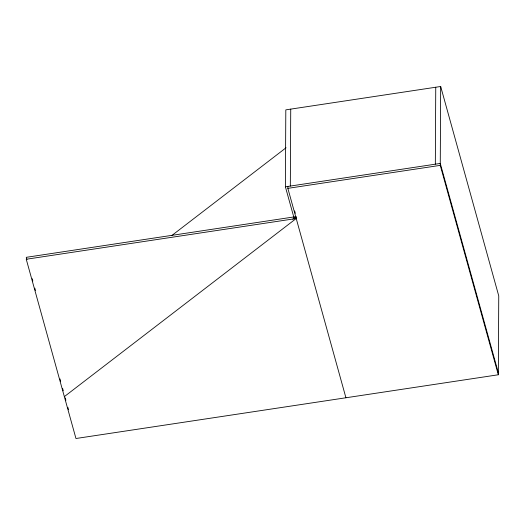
<?xml version="1.0" encoding="UTF-8"?>
<svg xmlns="http://www.w3.org/2000/svg" width="525" height="525" viewBox="0 0 525 525"><rect width="100%" height="100%" fill="white"/><g stroke="black" fill="none" stroke-linecap="round" stroke-linejoin="round"><path stroke-width="0.79" d="M294.131 218.302L285.397 186.808L285.81 109.863L440.678 86.494L498.75 295.903L498.33 374.771L75.961 438.506L26.25 259.252L296.212 218.518L296.218 217.232M345.923 397.766L287.851 188.357L287.858 186.434M290.325 186.067L290.732 109.121M435.337 164.181L435.75 87.235M498.33 374.771L440.258 165.362L440.678 86.494M171.852 235.495L286.079 147.755M292.812 219.214L295.575 217.094M64.345 396.624L296.212 218.518M285.397 186.808L440.265 163.439L498.343 372.848M287.851 188.357L440.258 165.362M296.225 216.595L26.263 257.329L26.919 259.698M294.656 210.932L295.312 213.301M32.176 278.65L32.832 281.019M34.801 288.127L35.457 290.496M59.988 378.938L60.644 381.308M62.613 388.415L63.269 390.784M65.231 397.858L65.901 400.26M67.863 407.341L68.526 409.736"/></g></svg>
